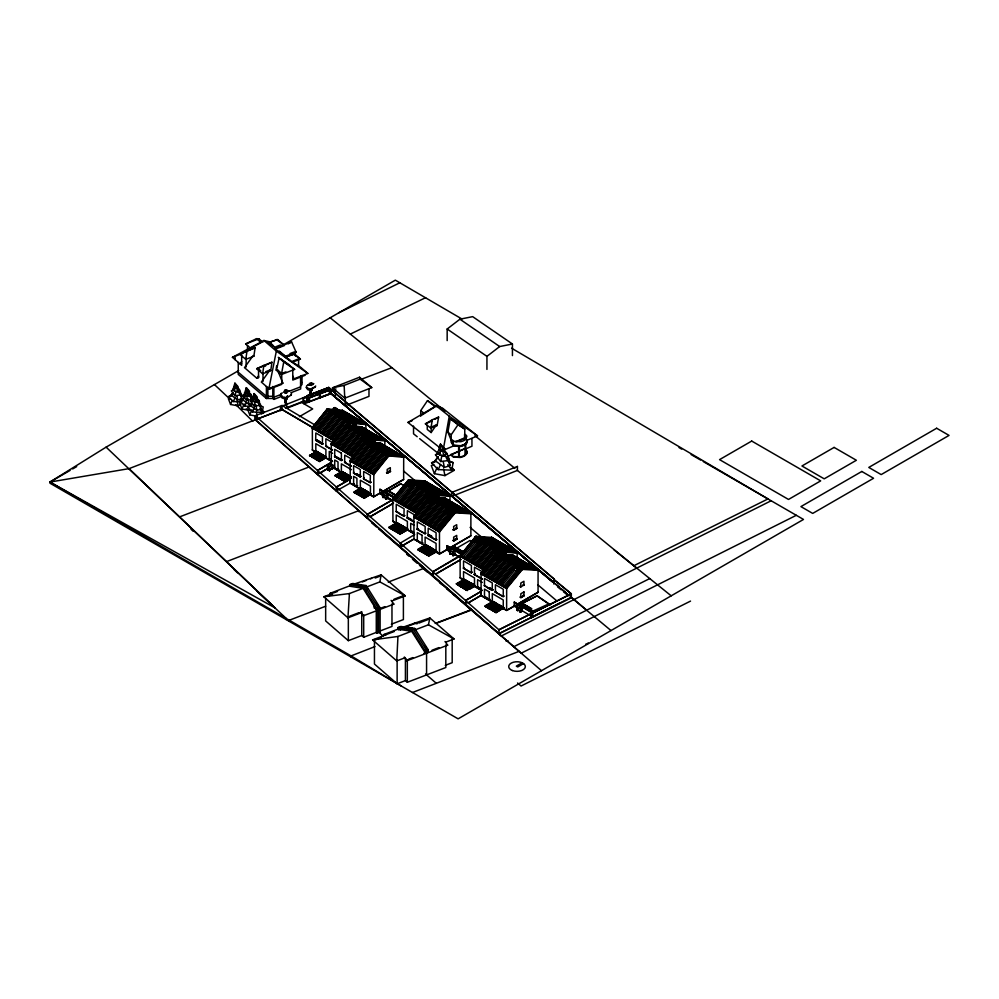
<?xml version="1.0" encoding="UTF-8"?>
<svg xmlns="http://www.w3.org/2000/svg" width="999" height="999" viewBox="0 0 999 999"><rect width="100%" height="100%" fill="white"/><g stroke="black" fill="none" stroke-linecap="round" stroke-linejoin="round"><path stroke-width="1.5" d="M317.757 470.454L317.57 474.513L317.632 470.342L331.293 462.425L317.595 470.541M395.092 498.239L379.87 489.285L394.93 498.339M468.331 602.946L481.181 595.317L468.056 602.897M465.796 600.461L465.609 604.52L465.671 600.349L481.206 591.346L465.634 600.561M514.21 606.056L514.235 602.097L532.654 612.936L532.629 616.895L498.963 633.816L499.025 629.657L571.328 593.793L571.328 597.777L531.156 617.906L530.856 613.736L530.856 617.719M514.235 602.097L532.33 612.924L532.305 616.895M315.509 425.324L282.08 405.469L255.157 415.709L255.132 419.667L501.323 635.988L771.141 500.761M499.001 633.616L255.444 419.705L255.469 415.746M282.08 405.469L282.03 409.602L255.444 419.705M331.281 465.247L331.293 462.425M336.438 491.071L336.463 487.112L350.137 479.195L336.501 486.913L336.601 490.984M350.137 479.195L350.1 483.154L349.975 479.095M367.57 514.198L367.507 518.356L367.407 514.285L393.631 499.088M379.87 489.285L379.832 493.431L383.641 495.492M400.262 542.919L400.362 546.99M432.779 575.686L432.804 571.728L460.601 555.282L484.69 569.33M432.967 571.628L433.067 575.711M447.028 549.65L447.053 545.691L462.275 554.645M481.181 595.491L481.206 591.346M303.246 401.91L303.284 397.952L306.718 396.665L307.28 401.186L303.846 402.46L303.246 401.91L305.532 401.061M303.846 402.46L303.284 397.952M400.961 484.016L404.907 485.939M309.94 392.757L311.051 395.766L310.252 391.933L310.015 393.069L310.889 391.358L310.589 392.232M445.005 641.508L447.652 645.179L406.955 660.764L405.045 657.742L396.753 660.913L397.952 636.463L411.8 631.156M233.853 389.485L231.331 390.871L235.065 395.729L240.135 395.08L240.347 391.383L236.775 388.124M245.255 394.031L242.732 395.417L246.466 400.262L251.536 399.612L251.736 395.929L248.177 392.657M253.034 399.9L250.512 401.298L254.258 406.143L259.315 405.494L259.528 401.81L255.969 398.539M439.41 452.622L435.477 454.795L440.671 461.526L447.702 460.626L447.989 455.507L444.805 452.097M391.108 600.362L393.818 604.133L363.324 615.809L361.363 612.674L347.964 617.807L349.413 593.568L364.647 587.737M286.85 404.445L285.914 401.773L286.451 399.188M310.864 392.769L311.326 390.597M284.915 401.96L286.126 405.344L285.177 400.786M285.864 401.985L285.976 401.049M310.839 392.944L310.926 392.157M245.779 359.378L247.015 350.949L255.107 347.789L253.871 356.218L245.779 359.378L239.822 354.27L247.015 350.949M262.637 373.801L263.873 365.372L271.965 362.225L270.729 370.654L262.637 373.801L256.681 368.706L263.873 365.372M366.034 587.2L379.895 581.893L381.094 574.85L354.895 583.841M430.869 428.184L432.392 419.717L438.636 417.095L437.112 425.562L430.869 428.184L425.387 423.826L432.392 419.717M443.406 448.851L449.275 416.208L436.201 405.844L407.954 422.44L439.498 447.452M444.443 449.787L453.546 445.954L447.877 432.167L450.299 418.706L464.76 429.095L464.76 438.386M243.531 399.225L244.031 396.516L241.171 395.342M251.948 405.094L247.702 407.055L252.485 411.963L262.225 412.35L263.224 406.93L260.352 405.756M435.502 460.976L431.568 462.799L438.199 469.605L451.735 470.154L453.121 462.624L449.538 461.163M276.186 368.494L276.711 365.696M275.924 369.892L281.381 374.563L283.753 361.975L278.284 357.305M241.671 354.483L241.671 365.359L232.43 357.342L263.923 340.484L276.336 351.111L268.931 388.574L282.867 383.154L277.51 369.867L276.411 370.292L279.121 358.017L289.66 365.135M235.065 395.729L235.951 391.458M246.466 400.262L247.64 394.568M254.258 406.143L255.432 400.449M440.671 461.526L442.033 454.932M237.512 391.808L236.663 386.588L239.623 390.01L237.512 391.808L234.315 391.084L235.277 386.513M248.913 396.353L247.515 391.321L251.024 394.543L248.913 396.353L245.717 395.616L246.353 392.582M256.693 402.222L255.307 397.202L258.816 400.424L256.693 402.222L253.496 401.498L254.146 398.464M443.706 449.787L446.99 453.583L444.056 456.093L439.622 455.082L440.684 450.012M414.573 630.094L428.434 624.787L429.882 617.956L454.033 638.973L445.741 642.145M287.437 395.841L286.251 399.125M290.909 395.342L291.608 393.668M315.072 387.362L315.659 385.951M286.476 398.776L287.675 395.966L286.139 399.45L284.827 398.726M285.589 401.136L285.926 400.099L284.89 402.135L285.289 400.886M286.301 400.025L287.237 397.964M311.201 391.308L311.975 389.56M285.764 400.075L285.764 399.313M310.739 391.346L309.965 390.209L311.064 390.821L312.412 387.937L311.188 390.796M328.983 409.652L334.74 410.152L329.058 409.69M330.544 410.452L334.84 410.889M332.093 411.438L346.253 412.712L332.055 411.326M333.641 412.237L347.714 413.549M349.238 414.435L335.102 413.074M336.613 413.961L350.749 415.309M338.112 414.91L352.335 416.221L338.199 414.872M339.66 415.709L353.796 417.058M343.132 411.001L337.475 410.464L343.194 411.039M355.319 417.944L341.171 416.583L355.382 417.982M344.243 418.456L351.348 419.056L344.218 418.344M345.766 419.33L351.448 419.792M351.523 420.616L347.252 420.092M348.776 420.979L351.66 421.278M347.952 426.036L353.634 426.498M353.746 427.235L349.413 426.873L353.708 427.322L352.41 427.285L352.41 424.6L353.758 423.826L356.306 425.299L356.306 428.883L352.41 427.285M350.999 427.797L365.097 429.033M356.868 418.931L342.669 417.545M353.971 429.508L368.169 430.894M355.557 430.419L369.717 431.693L355.494 430.382M355.607 420.242L359.877 420.579M361.388 421.453L355.769 421.029L361.451 421.491M358.529 432.142L372.764 433.454L358.591 432.18M362.949 422.44L354.458 421.628M362.063 427.272L356.368 426.81M360.115 433.054L374.25 434.403M361.626 433.928L375.799 435.202M363.087 434.777L370.254 435.402M366.158 436.451L370.467 436.888M367.707 437.437L370.567 437.637L367.644 437.4M383.366 439.672L369.193 438.199M371.203 432.654L357.005 431.268M368.344 443.144L372.652 443.593M371.378 444.905L385.552 446.378M375.736 435.164L361.563 433.891M372.939 445.891L387.1 447.165L372.877 445.866M377.26 436.051L372.989 435.726M374.425 446.653L388.623 448.052M378.746 437L374.538 436.513L378.833 436.963M375.974 447.652L390.134 448.926L375.911 447.614M380.294 437.799L374.613 437.337M377.497 448.526L391.596 449.762M374.712 438.086L381.818 438.673M382.48 444.505L375.374 443.906M384.066 445.417L369.83 444.105L384.003 445.379M382.055 451.161L387.737 451.623M387.837 452.36L383.541 451.923M385.027 452.884L399.263 454.183L385.09 452.922M388.124 454.67L402.297 455.944L388.062 454.632M393.119 450.636L378.946 449.375L393.181 450.674M394.605 451.598L380.469 450.249M397.714 453.396L391.995 452.809M410.015 480.531L425.499 481.58L410.564 480.619M415.147 483.366L430.032 484.303M431.543 485.177L416.608 484.215L431.518 485.052M418.131 485.089L433.104 485.976L418.156 485.002M424.051 481.331L427.035 483.017L424.338 480.706L450.062 495.554L424.338 480.706M426.985 482.542L412.075 481.493L427.023 482.467M425.786 489.51L440.671 490.434M428.471 483.304L413.574 482.455M427.31 490.384L433.229 490.646M434.59 486.925L419.642 485.964M431.506 498.151L434.515 498.451L431.468 498.226M433.354 493.781L448.301 494.742M432.992 499.113L447.964 499.987M434.577 500.024L449.488 500.874M439.148 489.56L424.238 488.511L439.173 489.485M436.088 500.899L450.999 501.748L436.026 500.861M438.961 493.169L437.525 492.382L438.973 493.219C443.793 494.53 437.175 491.471 440.909 493.306M437.55 501.748L452.522 502.622L437.649 501.698M442.12 491.283L436.201 490.834M442.182 491.321L436.176 490.909M442.295 499.55L440.234 499.388L441.67 500.162M439.098 502.534L453.983 503.471M440.596 499.55L443.656 500.549L442.22 499.712M440.621 503.421L455.494 504.345M446.74 493.943L431.805 492.982M458.541 506.106L443.656 505.169M437.487 498.638L446.378 499.075M445.204 506.168L460.089 507.092M446.665 494.393L449.325 495.929L424.2 480.931M446.765 506.968L461.575 507.854M448.251 507.929L463.161 508.766L448.189 507.892M451.261 509.565L466.196 510.526M452.809 510.564L467.682 511.488M454.333 511.438L469.243 512.287L454.27 511.401M464.585 509.69L449.712 508.766L464.672 509.652M477.784 537.3L492.632 538.111L477.722 537.262M480.819 539.06L495.666 539.872M482.305 539.822L497.19 540.746M498.713 541.62L483.803 540.771L498.738 541.745M485.377 541.695L500.224 542.507M486.863 542.457L501.785 543.493M488.424 543.444L503.334 544.293M491.233 537.899L517.245 552.847L501.486 551.86L498.538 555.456M489.935 544.318L504.82 545.254L489.872 544.293M493.007 545.991L507.829 546.89M494.43 546.915L500.487 547.24M496.016 547.827L500.449 547.989L495.954 547.802M499.001 549.55L513.973 550.437M498.726 554.845L513.636 555.694L497.327 554.607M500.212 555.606L515.084 556.53M501.735 556.48L516.645 557.529M506.281 546.091L491.433 545.079L506.368 546.053M506.718 549.388L508.141 550.124L506.705 549.288M509.378 547.889L503.359 547.477M507.542 555.993L510.851 557.117L509.403 556.281M510.839 548.726L503.421 548.176L510.901 548.763M507.842 560.102L522.752 560.951M512.45 549.562L503.459 548.963L512.387 549.525M512.487 555.456L528.746 564.91M510.814 561.825L525.786 562.712L510.876 561.863M515.397 551.361L500.511 550.424M512.375 562.624L527.247 563.548M516.97 552.11L491.396 537.499M513.886 563.498L528.796 564.547M518.094 558.366L503.246 557.355L518.194 558.329M516.958 565.372L531.868 566.221L516.895 565.334M534.84 567.932L519.967 567.007M521.49 567.882L536.426 568.856M524.238 561.913L509.328 560.864L524.275 561.838M530.319 565.422L515.409 564.373L530.344 565.347M342.033 410.826L339.323 410.651M355.07 421.016L358.104 421.753M356.106 421.803L354.857 420.816L358.216 421.79M357.854 421.715L356.78 420.966L358.142 422.003M377.048 438.349L373.638 437.125M384.066 445.929L379.995 443.119L403.072 456.943L400.487 455.444M380.194 443.681L375.649 442.632M384.627 440.209L361.089 426.773L378.284 437.137M392.457 453.596L396.016 454.42L392.894 453.558M394.568 453.583L395.929 454.62M395.641 454.333L394.518 453.883M285.452 400.749L287.025 397.839L291.283 394.88M310.489 391.908L311.875 389.485L311.151 390.547M240.834 404.345L238.162 405.881L230.569 404.47L232.218 400.636M249.563 410.414L241.97 409.003L244.156 403.908M255.819 416.021L249.75 414.885L251.948 409.79M452.472 468.106L454.258 470.329L444.955 475.624L434.415 473.676L437.137 467.345M237.612 387.824L238.124 386.713L234.915 383.166L233.791 386.813L235.002 388.411L237.612 387.824L234.915 383.166L235.002 388.411M249.013 392.37L249.525 391.258L246.316 387.699L245.192 391.346L246.403 392.957L249.013 392.37L246.316 387.699L246.403 392.957M256.793 398.251L257.305 397.127L254.096 393.581L252.972 397.227L254.196 398.838L256.793 398.251L254.096 393.581L254.196 398.838M444.205 450.561L444.917 449.013L440.447 444.08L438.886 449.138L440.584 451.373L444.205 450.561L440.447 444.08L440.584 451.373M232.767 394.68L228.521 396.64L233.291 401.536L235.19 397.477M242.745 399.875L239.91 401.173L244.693 406.081L246.591 402.023M252.485 411.963L254.37 407.904M438.199 469.605L440.547 464.597M287.375 406.843L287 407.604L286.651 407.043M286.288 399.425L287.2 397.964L286.601 398.763M420.716 416.308L420.716 410.639L427.497 400.624L436.488 406.68M427.247 425.362L427.247 429.433L431.168 432.542L436.326 424.937L437.112 425.562M451.198 442.545L451.198 434.79L457.979 424.787L450.299 418.706M241.671 361.513L240.01 363.836L241.671 363.186M256.88 378.259L258.529 375.949L258.529 377.61L256.868 378.259L244.48 367.657L253.134 355.582L253.871 356.218M270.729 370.654L269.992 370.017L261.338 382.08L269.468 389.148L281.743 384.365M315.372 428.796L329.533 411.163M331.019 411.988L316.858 429.682L330.956 411.963M318.344 430.507L332.567 412.912M318.369 430.557L332.505 412.874M319.867 431.393L334.003 413.711M335.514 414.585L321.478 432.355L335.577 414.622M324.513 434.103L338.561 416.346M325.974 434.94L340.147 417.257L326.036 434.977M329.071 436.738L343.181 419.018M330.532 437.574L344.705 419.892L330.594 437.612M347.739 421.64L333.604 439.323M341.658 431.918L349.263 422.527L343.631 429.645M349.95 428.396L335.751 446.029L349.862 428.309M338.798 447.789L352.934 430.107M356.006 431.855L341.833 449.538L355.969 431.868M357.455 432.692L343.319 450.374M346.453 452.21L360.589 434.528M346.391 452.172L360.564 434.49M362.113 435.414L347.977 453.084M349.438 453.933L363.599 436.238L349.4 453.883M350.949 454.807L365.122 437.112L351.011 454.845M359.64 449.488L368.094 438.836M360.651 448.351L368.132 438.886M365.784 442.944L351.623 460.626L365.821 442.982M353.134 461.501L367.332 443.868M368.831 444.692L354.657 462.387L368.768 444.655M357.692 464.135L371.89 446.491M374.9 448.201L360.739 465.896L374.937 448.251M377.947 449.962L363.773 467.644L377.884 449.925M379.495 450.886L365.359 468.556M365.297 468.519L379.433 450.849M366.883 469.443L380.919 451.673M368.331 470.279L382.505 452.597L368.306 470.229M369.817 471.116L383.966 453.434L369.917 471.191M372.864 472.864L387.063 455.219M372.952 472.952L387 455.182M334.59 441.158L312.287 427.56L327.31 408.841L334.852 409.652M312.412 427.634L327.372 408.953M312.287 428.284L327.31 409.528M353.546 457.43L331.181 443.906L346.216 425.199L353.758 426.011M331.181 444.63L346.216 425.874M353.571 456.968L331.768 443.706L353.996 456.555M348.114 426.049L350.986 422.515L327.31 408.841M348.451 426.236L350.986 423.201L366.009 424.6L353.646 417.532M372.59 442.245L365.11 441.546L350.087 460.989L373.763 474.65L388.786 455.894L403.808 457.305L380.132 442.919L375.587 442.532M372.652 442.357L365.172 441.658L350.212 460.339L350.212 483.104L361.988 489.897M350.149 461.026L355.02 454.945M356.655 452.784L365.11 442.232M367.02 442.395L369.88 438.861L346.216 425.199M367.357 442.594L369.88 439.548L384.902 440.959L379.008 437.612M350.087 460.264L373.763 474.063L388.786 455.207L365.11 441.546M241.77 398.751L239.335 391.333L241.221 393.569L241.77 398.751L237.712 399.937L231.081 395.092L233.004 392.707M251.823 403.683L249.113 404.483L242.482 399.637L244.405 397.252M260.402 403.983L260.951 409.178L256.905 410.352L250.262 405.519L252.185 403.134M447.465 456.456L449.2 458.529L449.975 465.734L444.343 467.382L435.127 460.651L438.336 456.68M392.944 498.988L408.641 479.882L424.338 480.856M418.681 513.299L392.819 498.901L408.579 479.757L434.777 495.292M393.806 498.426L395.779 496.028M398.726 492.432L401.685 488.836M409.528 481.293L394.68 499.45L409.553 481.331M396.191 500.324L410.976 482.13M410.389 486.638L411.738 484.99L411.738 482.979L409.203 481.506L407.842 482.292L407.842 485.164L410.389 486.638L410.389 483.753L411.738 482.979M405.244 505.544L420.167 487.437L405.319 505.581M408.291 507.305L423.201 489.185L408.254 507.255M409.815 508.179L424.725 490.059L409.877 508.216M414.373 510.814L427.422 494.955L414.435 510.851M428.621 497.165L429.982 495.516L429.982 493.506L427.435 492.032L426.086 492.819L426.086 495.691L428.621 497.165L428.621 494.28L426.086 492.819M413.886 516.52L429.52 497.29L435.227 497.652M413.761 516.433L439.473 532.005L455.244 512.824L471.004 513.798L471.004 513.074L455.182 512.187L439.473 531.293L413.761 516.433L439.473 531.431L414.198 516.833M432.255 494.418L417.382 512.524M413.761 517.157L432.355 494.493M415.559 516.933L430.469 498.813L415.621 516.97M431.293 498.239L434.303 494.605L450 495.591L449.937 501.66M431.793 498.226L434.303 495.292L450.062 496.278M431.993 499.687L417.145 517.844M430.207 499.15L428.796 499.812L428.796 502.697L431.331 504.158L432.679 502.522L432.679 500.499L430.082 499.15L432.679 500.936L431.331 501.648M420.117 519.567L435.027 501.448L420.179 519.605M439.622 504.133L424.737 522.24M424.675 522.202L439.585 504.083M441.071 504.97L426.261 523.114M442.657 505.881L427.784 523.988L442.569 505.806M429.295 524.875L444.18 506.768M429.233 524.837L444.143 506.718M445.691 507.642L430.719 525.661M432.28 526.585L447.19 508.479L432.242 526.548M435.377 528.384L450.249 510.277M436.838 529.22L451.748 511.101L436.8 529.183M448.376 510.077L447.028 510.339L447.028 513.224L449.562 514.697L450.924 513.049L450.924 511.038L448.439 510.039M484.44 570.304L460.015 556.193L471.828 541.808M473.801 539.41L475.774 536.326L491.533 537.425M484.39 569.692L460.751 555.506M461.8 555.981L476.648 537.824L461.775 555.931M478.234 538.736L463.386 556.893M464.91 557.767L479.695 539.572M477.584 543.206L478.933 541.558L478.933 539.547L476.386 538.074L475.037 538.848L475.037 541.733L477.584 543.206L477.584 540.322L475.037 538.848M466.358 558.603L481.206 540.447L466.333 558.566M467.944 559.515L482.829 541.408M467.882 559.49L482.792 541.371M473.963 562.999L488.811 544.842M491.845 546.59L476.998 564.747L491.945 546.678M494.955 548.389L480.044 566.508L494.892 548.351M496.441 549.275L481.618 567.42L496.503 549.313M495.816 553.733L497.165 552.085L497.165 550.074L494.63 548.601L493.269 549.388L493.269 552.26L495.816 553.733L495.816 550.849L497.165 550.074L495.816 551.211M521.815 569.418L496.228 554.557L480.956 573.726L506.668 588.573L522.427 569.393L538.186 570.367L512.412 554.832L496.715 553.858L481.081 573.076L481.081 595.666L506.668 610.439L514.522 605.906M538.011 592.257L506.618 610.439L506.668 587.774L480.956 573.001L506.818 587.4L481.393 573.401M496.753 554.457L499.537 551.061L484.565 569.093M498.039 555.269L501.486 551.173L517.245 552.122L491.533 537.275L517.182 552.147L517.12 558.229M484.265 574.388L499.113 556.231M497.327 556.106L495.979 556.381L495.979 559.265L498.526 560.726L499.875 559.09L499.875 557.067L497.265 555.706M502.16 557.991L487.312 576.136L502.247 558.066M505.257 559.777L490.347 577.897L505.194 559.74M506.743 560.664L491.933 578.808L506.805 560.701M494.905 580.531L509.815 562.412L494.88 580.481M496.428 581.406L511.338 563.286L496.491 581.443M514.622 570.192L502.572 584.952M504.083 585.826L518.968 567.719M518.106 567.594L516.695 568.781L518.106 568.031L515.571 566.133L514.223 566.908L514.223 569.792L516.758 571.253L518.106 569.617L518.106 567.594L515.634 566.246M520.392 568.518L505.544 586.675L520.479 568.593M506.73 587.812L522.427 568.706L496.715 553.858M315.384 386.975L309.39 390.147L307.592 389.56L306.593 387.737L306.518 385.939L308.566 384.615L307.904 385.327M231.081 395.092L232.867 393.119M242.482 399.637L245.155 396.678M250.262 405.519L252.048 403.546M435.127 460.651L438.099 457.367M234.49 386.913L232.904 388.636L234.315 391.084M245.891 391.446L244.293 393.181L245.717 395.616M254.47 396.466L252.085 399.063L253.496 401.498M440.134 448.988L437.649 451.685L439.622 455.082M421.815 415.134L435.177 406.718L427.497 400.624M447.165 340.609L447.165 329.008L459.915 319.205L472.664 316.646L512.437 343.993L512.437 355.594M486.938 369.418L486.938 356.356L499.687 346.553L512.437 343.993M238.661 370.604L106.106 447.14L49.95 482.055L49.95 483.191L458.116 718.843L803.496 519.443L703.284 461.575M322.352 444.068L323.139 443.581M332.392 449.975L325.711 446.116L326.498 445.517M329.882 459.041L329.096 459.49L329.882 458.891M335.352 456.206L334.565 456.668L335.352 456.068M342.033 460.077L341.246 460.527L342.033 459.927M338.649 469.53L337.862 469.992L334.565 468.081L335.352 467.482M345.392 461.863L344.605 462.35L351.298 466.321M338.649 469.393L337.862 469.992M354.245 472.415L353.459 473.014L360.152 476.873L360.939 476.423M360.939 476.273L360.152 476.873M353.621 484.34L353.621 476.373L356.918 478.271L356.918 486.251L353.459 484.328L354.245 483.841M357.542 485.739L356.755 486.338L357.542 485.889M370.979 482.08L370.192 482.567L363.511 478.821L370.354 482.579M396.091 511.5C396.228 510.252 401.049 515.571 404.096 516.046M403.933 516.021L404.72 515.534M408.017 517.445L407.23 517.932L413.936 521.728M413.586 532.217L410.527 531.256L411.313 530.769L413.586 532.08M417.919 528.596L417.132 529.195L424.987 533.728L425.774 533.279M424.987 533.728L425.774 533.129M417.132 540.509C417.557 539.335 418.756 543.156 421.878 543.356L422.664 542.894M428.059 535.501L428.846 535.052L431.468 536.563L428.846 534.902L428.059 535.402L436.076 539.947L436.076 532.692L428.221 528.159L428.059 535.501L435.914 540.034L436.7 539.585M422.664 542.757L421.878 543.356M436.7 539.435L435.914 540.034M471.241 572.764L472.015 572.165L471.241 572.764L463.386 568.231L471.391 572.677L471.391 565.422L463.548 560.889L463.548 568.144M482.167 579.07L474.313 574.537L475.099 573.938M482.317 590.409L477.422 587.649L478.209 587.162L480.581 588.523M484.328 585.651C484.478 584.415 489.285 589.735 492.332 590.209M492.182 590.184L492.969 589.697L490.347 588.186M485.114 596.728L484.328 597.177L485.114 596.59L487.487 598.101M503.896 596.153L503.109 596.603L495.254 592.07L496.041 591.47M489.073 599.924L489.86 599.325L489.073 599.924L484.328 597.077M503.896 596.003L503.109 596.603M435.127 419.155L438.636 417.095M299.363 416.658L312.699 408.928L301.186 402.16M317.432 474.388L328.783 467.832M320.192 472.989L327.572 468.706M336.301 490.959L350.262 483.066M382.342 491.783L403.646 479.445L403.683 456.58M367.532 514.398L392.482 499.937M369.992 516.72L393.594 503.046M370.267 516.758L392.457 503.908M400.237 543.119L414.647 534.577M401.486 546.153L413.998 538.911M401.598 546.266L413.998 539.085L413.886 516.433M470.829 535.851L439.435 554.033L436.026 552.035M455.581 548.826L469.98 540.496L472.602 542.032M433.091 571.74L460.951 555.606M435.427 574.138L460.776 559.477M435.714 574.175L460.926 559.565M281.718 345.754L395.329 280.157L461.888 318.968M70.005 470.467L49.95 482.055L351.086 655.906L401.386 686.088M72.677 468.931L76.686 466.608M336.051 410.152L337.4 409.378L334.802 407.58L337.4 408.941L337.4 412.525L333.504 410.926L333.504 408.254L334.927 407.58M335.989 409.752L333.579 408.291L335.989 409.752L337.4 408.941M312.275 449.875L332.055 461.513L312.412 450.224L312.35 427.522L334.653 440.397M355.244 422.852L355.244 419.268L353.833 420.092L353.896 422.727L350.499 420.766L350.499 418.094L351.848 417.32L355.244 419.705L353.896 420.417M350.499 418.094C360.302 422.964 346.403 418.231 351.848 417.744M323.139 443.718L322.352 444.168L315.659 440.309L316.446 439.86L320.454 442.17M352.472 424.712L354.957 426.511L356.306 425.724L353.821 423.938M352.535 425.037L353.821 424.3M352.41 424.6L355.02 426.111L356.306 425.299M354.957 428.746L354.957 426.073L356.243 425.399L353.696 423.938M317.108 451.748L316.446 451.273L309.54 455.806M325.711 446.116L326.498 445.654M317.12 451.76L310.19 455.644M331.181 443.906L353.546 456.818M350.924 422.552L366.009 423.876L342.332 410.214L342.332 410.964M317.794 452.06C303.209 462.275 315.272 449.95 319.131 452.922M311.213 456.318L318.119 452.335M318.456 452.447L311.551 456.518L318.444 452.435M318.793 452.722L311.875 456.618M312.225 456.905L319.131 452.834M319.468 453.022C307.118 461.75 313.037 455.856 320.142 453.409M312.887 457.28L319.792 453.209M320.479 453.608L313.549 457.592M313.911 457.879L320.816 453.796M321.154 454.083L314.223 458.066L321.154 453.996C325.549 455.444 303.696 463.636 322.153 454.582M321.491 454.27L314.56 458.166M321.803 454.37L314.91 458.454L321.815 454.47M322.49 454.77L315.584 458.841M322.827 454.97L315.921 459.041L322.827 455.057L324.176 455.831L317.245 459.802M323.164 455.244L316.246 459.14M316.596 459.428L323.501 455.444M316.908 459.528L323.838 455.544L316.933 459.627M317.932 460.202L325.162 456.406M318.269 460.402L325.174 456.318M325.849 456.705L318.931 460.689M315.834 459.453L319.618 461.625L326.186 456.993M321.915 460.302L326.511 457.092L319.605 461.163L309.54 455.269L319.618 461.213M374.138 439.21L374.138 435.626L372.727 436.438L372.789 439.085L369.405 437.125L369.405 434.44L370.816 433.778L369.405 434.877L372.789 436.838M327.447 466.146L331.056 464.06L332.942 465.147L332.942 468.044L329.333 470.129L327.447 469.043L327.447 466.146L329.333 467.232L332.942 465.147M371.316 440.959L372.727 440.284L371.316 441.396L373.913 442.819L375.212 442.082L372.664 440.172L375.212 441.645L375.212 445.229L373.851 445.104L371.316 443.631L371.316 440.959L373.913 442.457L375.212 441.645M327.834 470.129L328.184 468.843L328.184 470.342M328.184 469.255L329.682 469.705L329.682 470.791M332.192 468.256L328.971 469.705L329.333 471.004L329.333 467.232M332.555 469.143L332.555 468.044L329.333 469.917L327.834 469.043M334.565 468.081L335.352 467.632M345.392 462.013L344.605 462.462L344.767 455.119L351.448 458.978M361.238 427.322L361.238 426.561L384.902 440.234L369.817 438.898L346.278 425.299L331.306 443.981L331.306 465.059M345.179 481.83L335.152 475.499L342.07 471.516L335.152 475.624L345.179 481.406L350.911 478.034L345.179 481.83L350.936 478.496M342.395 471.703L335.477 475.686M335.152 476.036L342.07 472.052M335.826 475.974L342.732 471.89M336.139 476.061L343.069 472.09L336.163 476.161M343.406 472.365L336.476 476.261M337.163 476.735L344.068 472.752M337.5 476.935L344.405 472.864M344.742 473.051L337.824 477.122L344.717 473.039M345.067 473.326L338.149 477.222M338.486 477.422L345.404 473.439L338.499 477.51M338.836 477.709L345.741 473.713M387.55 450.362L388.961 449.687L387.55 450.786L390.996 452.709L387.55 450.362L387.55 453.034L392.282 455.119L392.282 451.536L388.898 449.575L392.282 451.973L390.934 452.672M347.053 474.388L340.172 478.471L347.078 474.488M347.402 474.587L340.497 478.671M347.739 474.787L340.821 478.771M341.496 479.245L348.414 475.262M349.076 475.649L342.158 479.532M354.245 472.564L353.459 473.014L360.302 476.785L360.302 469.53L353.621 465.671L353.621 472.927M342.507 479.82L349.413 475.749M349.75 475.949L342.832 480.019L349.75 476.036M392.22 452.01L390.871 452.347L390.934 454.995M343.169 480.207L350.075 476.223M350.399 476.323L343.506 480.407L350.412 476.411M343.818 480.581L350.749 476.523L343.818 480.494M344.168 480.794L351.086 476.71L342.732 471.978M351.411 476.91L344.505 480.981L351.411 476.998M350.599 477.759L344.83 481.081M353.459 484.44L354.245 483.978M373.826 473.888L373.763 496.703L364.61 491.408M387.6 472.102L389.697 470.891L390.484 471.378L387.337 473.301L386.551 472.852M387.6 472.252L389.697 471.041L390.484 471.491M354.058 491.97L360.964 487.862M370.979 482.217L370.192 482.679L370.354 475.337L363.673 471.478L363.673 478.721M370.017 493.094L363.112 497.165L370.042 493.094L371.041 494.218L364.136 498.214L354.058 492.395L361.301 488.049L354.395 492.132M390.484 471.378L387.187 473.214L387.187 469.443L390.322 467.632L390.322 471.403M354.72 492.32L361.638 488.336M355.07 492.519L361.975 488.523M355.407 492.707L362.312 488.636M355.382 492.707L362.312 488.723M362.649 488.836L355.719 492.807M362.987 489.11L356.056 493.007M356.743 493.481L363.661 489.498M364.323 489.797L357.405 493.781M357.754 494.068L364.66 490.084M365.334 490.472L358.416 494.355M359.44 495.042L366.346 490.959M366.683 491.158L359.765 495.229L366.658 491.146M367.02 491.433L360.09 495.329M367.682 491.745L360.764 495.804L367.682 491.833M361.438 496.103L368.356 492.132L361.451 496.203M361.788 496.391L368.693 492.407M362.125 496.59L369.031 492.519L368.019 491.933L361.101 495.916M369.368 492.707L362.462 496.79L369.368 492.794M369.705 492.907L362.774 496.878M373.763 496.703L403.683 479.42M384.315 492.057L387.275 490.172L396.528 495.516L393.581 497.215L384.315 492.057L393.581 497.402L396.528 495.691L387.275 490.347M384.428 492.045L387.25 490.409M382.48 493.494L384.365 492.407L387.974 494.493L387.974 497.39L386.089 498.476L382.48 496.391L382.48 493.494L386.089 495.579L387.974 494.493M387.187 493.394L387.187 490.559L395.866 495.741L393.668 496.828L384.99 492.007L387.187 490.734M382.867 497.477L383.591 496.391M384.365 495.941L383.229 497.689M411.675 483.079L409.14 481.618L411.738 483.416L410.327 484.153L407.842 482.717L409.265 481.618M407.842 482.717L409.265 481.98M392.282 500.574L386.875 497.39C387.15 500.874 388.511 495.054 385.739 498.051L386.089 499.35L386.089 497.839M385.739 499.138L386.451 499.138M386.875 498.476L387.587 498.476M432.242 489.772L433.529 488.523L436.063 489.985L436.063 493.531L434.715 493.444L432.18 491.983L432.18 489.298L434.777 490.809L434.715 493.444M426.148 492.919L428.621 494.717L429.982 493.943L427.497 492.145M432.242 489.41L434.652 490.809L436.063 489.985M433.591 488.623L432.18 489.735L434.777 491.171L436.001 490.097M426.211 493.256L427.497 492.507M429.982 493.506L428.683 494.68M436.163 495.629L438.773 496.99L438.773 500.536L434.877 498.976L434.877 496.303L436.288 495.629L434.877 496.74L437.487 498.164M428.796 499.812L431.393 501.685L428.796 500.249L430.144 499.038M396.091 511.6L403.933 516.133L404.72 515.684M432.679 500.499L431.268 501.323L428.858 499.925M437.425 498.126L438.773 496.99M438.648 497.065L437.425 498.201M389.048 527.235L396.865 522.602M389.048 527.197L400.162 533.666L407.992 529.57L400.162 534.078L389.048 527.659L397.415 522.927M397.415 523.014L389.598 527.522M397.977 523.251L390.134 527.747M413.773 521.815L407.23 518.044L408.017 517.582M398.539 523.563L390.696 528.071M399.088 523.888L391.271 528.496L399.088 523.976M391.833 528.808L399.65 524.3M438.086 497.827L445.292 498.239L445.354 498.988M400.212 524.537L392.37 529.033M400.761 524.85L392.944 529.458L400.761 524.937M393.506 529.782L401.323 525.262M394.043 530.082L401.86 525.486M402.435 525.824L394.617 530.419L402.435 525.911L405.519 527.722M395.729 531.068L403.546 526.548M397.402 532.03L405.219 527.435M397.964 532.355L405.756 527.734M397.939 532.342L405.781 527.747M400.162 533.666L407.992 529.145M447.152 510.414L449.5 511.85L449.562 514.697M448.376 510.002L447.028 510.776L449.637 512.212M417.919 528.746L417.132 529.195L425.149 533.641L425.149 526.386L417.295 521.853L417.295 529.108M449.5 511.85L450.924 511.038M450.861 511.138L449.637 511.85L447.028 510.339M449.5 512.212L450.799 511.463M431.93 536.426L429.095 534.802M436.663 551.56L428.846 555.656L417.894 549.75L426.236 545.004L427.335 545.629L419.518 550.149M426.261 545.017L418.419 549.512M418.968 549.912L426.81 545.329L418.968 549.825M453.633 530.144L456.718 528.371L456.718 524.712L453.633 526.485L453.796 530.244L456.868 528.359L456.081 527.859M427.909 546.053L420.067 550.461L427.909 546.053L428.983 546.578L421.191 551.198M420.641 550.886L428.434 546.353M429.558 547.002L421.715 551.411L429.558 547.002L432.28 548.488L424.475 553.096L432.28 548.488L425.711 544.817L417.894 549.338L428.846 555.656M422.29 551.835L430.107 547.315M422.827 552.147L430.656 547.639M423.926 552.784L431.743 548.264M425.574 553.733L433.391 549.138M434.49 549.762L426.673 554.37M428.296 555.219L436.138 550.724L435.04 550.087L427.222 554.682M427.772 555.007L435.589 550.399M427.747 554.982L435.564 550.387M454.033 539.885L456.081 538.698L456.868 539.16L456.081 538.561M453.633 540.846L456.868 539.048M456.868 539.16L453.796 540.934L453.009 540.484M417.894 549.75L428.846 556.081L436.7 551.548M413.886 539.098L439.473 553.871L470.879 535.751L470.879 513.074L445.229 498.264M463.499 552.172L461.463 553.346L452.197 547.877L454.333 546.64L463.598 551.985M452.197 548.051L454.333 546.828L463.598 552.172M449.488 549.875L451.373 548.788L454.982 550.874L454.982 553.771L453.096 554.857L449.488 552.772L449.488 549.875L453.096 551.96L454.982 550.874M454.245 553.983L454.245 555.069L454.595 553.771L453.096 554.632L449.875 552.772L449.875 553.858L450.599 552.772M477.647 540.359L478.871 539.647L477.522 540.721L478.933 539.972L476.323 538.548L475.037 539.285L477.647 540.721M449.875 553.858L450.599 553.858M454.595 553.771L452.747 554.433L453.096 555.719L453.096 554.22M452.747 555.519L453.459 555.519M453.883 554.857L454.595 554.857M463.037 552.16L454.358 547.152L452.772 547.889L461.438 552.897L463.037 551.985L461.438 553.084M460.015 556.193L475.774 536.326L501.973 551.261M499.363 545.866L501.973 547.727L499.363 546.303L500.711 545.092L503.259 546.553L503.259 550.099L499.363 548.538L499.363 545.866L500.774 545.192L503.259 546.99L501.91 547.702M494.63 549.113L493.269 549.812L495.879 551.248M503.259 546.553L501.848 547.365L499.425 545.978M497.04 550.511L494.567 549.075M503.421 552.597L505.969 553.558L505.969 557.092L502.072 555.544L502.072 552.872L503.421 552.085L505.969 553.995L504.557 554.732M496.103 556.818L497.39 555.706L495.979 556.818L498.588 558.254M502.135 552.971L503.484 552.197M503.484 552.559L502.072 553.296L504.682 554.732L502.072 552.872M504.557 554.37L505.969 553.558M498.464 558.254L499.812 557.105L498.464 557.892L496.041 556.493M474.313 574.537L475.099 574.088M457.967 584.765L465.784 580.257M459.065 585.402L466.883 580.806M512.412 554.832L512.475 555.556M459.615 585.726L467.407 581.106M460.689 586.338L468.531 581.755M461.263 586.675L469.08 582.155M461.813 586.987L469.63 582.392M461.788 586.975L469.605 582.38M470.179 582.704L462.362 587.312M462.912 587.624L470.729 583.104M462.887 587.612L470.729 583.029M463.436 587.924L471.278 583.341L463.436 587.837M463.986 588.249L471.828 583.653L464.135 579.22L456.318 583.853L461.188 587.087M472.352 584.053L464.535 588.473L472.902 584.278L465.084 588.786M473.476 584.602L465.634 589.11M474.026 584.927C458.191 595.641 469.28 584.328 475.099 585.626M466.758 589.847L474.575 585.239M475.099 585.551L467.282 590.184L456.318 583.816L467.282 590.609M469.892 589.098L475.099 586.088M477.422 587.762L478.209 587.3L480.581 588.673M514.348 566.982L516.695 568.419M515.634 566.608L514.223 567.345L516.82 568.781M518.044 567.707L516.82 568.419L514.223 566.908M484.328 585.764L492.182 590.297L492.969 589.697M495.254 592.07L496.041 591.62M522.365 568.756L538.186 569.642M492.907 601.348L485.077 605.894L496.041 612.225L503.858 607.679L498.938 604.832M496.041 612.187L485.077 606.318L493.444 601.573M485.626 606.181L493.444 601.66M486.176 606.493L493.993 601.898L495.079 602.522L487.275 607.13M523.314 584.515L524.1 585.014L520.804 586.838L520.804 583.066L523.938 581.256L523.938 585.027M486.725 606.818L494.542 602.297M487.25 607.117L495.092 602.622M496.166 603.146L487.824 607.442M488.898 608.066L496.74 603.483L488.898 607.979M497.839 604.12C481.206 613.448 493.156 607.892 497.29 603.796L489.448 608.304M498.389 604.432L490.546 608.928M491.121 609.353L498.938 604.745L500.012 605.369L492.195 609.877M492.769 610.302L500.586 605.694M501.136 606.018C485.352 616.545 496.116 605.819 502.21 606.643L494.418 611.251L502.235 606.655M494.942 611.463L502.784 606.967L503.858 607.592L496.041 612.649L485.077 606.318M494.967 611.563L502.759 606.955M503.334 607.28L495.492 611.788M503.858 607.592L496.041 612.649M520.204 597.152L520.991 597.614L524.125 595.691L523.339 595.204M517.132 604.395L538.061 592.32L538.061 569.642M516.758 606.455L518.643 605.369L522.252 607.454L522.252 610.352L520.379 611.438L516.758 609.353L516.758 606.455L520.379 608.541L522.252 607.454M520.117 604.72L522.252 603.309L531.518 608.653L531.431 611.488M520.217 604.72L522.265 603.533L530.956 608.816M522.277 603.808L520.691 604.732L529.358 609.74M517.507 610.651C518.006 606.743 517.582 612.974 517.145 609.353L518.294 608.703M517.145 610.439L517.869 610.439M521.153 610.352C523.276 610.639 520.092 612.412 521.515 610.564M521.878 610.352L520.379 611.213L517.145 609.353M520.017 612.1C522.202 610.651 518.543 611.213 520.729 612.1M521.153 611.438L521.878 611.438M520.691 607.392L520.691 604.545L529.358 609.552L530.956 608.641L530.956 611.475M529.383 609.877L531.518 608.653M520.217 607.38L520.117 604.532L529.383 610.064L531.518 608.828L522.252 603.483M522.165 662.762L516.321 666.133L517.732 666.957L523.576 663.586M261.363 414.011L264.036 412.475L262.325 410.339M288.261 343.856L291.608 341.958L296.079 352.135L285.414 356.293L274.625 348.576L291.608 341.958M393.956 497.689L394.742 497.252M461.838 553.633L462.624 553.196M532.654 612.936L498.988 629.845L255.157 415.709M531.156 613.923L571.328 593.793M649.737 578.571L513.848 646.703L498.826 633.703L571.328 597.277L586.675 610.189M796.315 515.297L521.228 653.171L513.761 646.728M690.546 601.086L521.066 686.026L517.557 683.004M633.791 565.759L767.969 498.926L511.563 348.176M338.536 312.949L399.85 282.767M285.027 393.032L289.398 390.909L284.89 390.209L283.629 392.22L286.8 393.019L284.827 392.445M256.518 338.661L261.139 342.632L250.612 348.214L245.629 343.956L256.518 338.661L258.878 338.798L262.862 342.207M350.337 334.091L425.636 297.665M433.828 464.36L431.293 465.559L434.415 473.676M255.107 347.789L239.822 354.27M265.971 364.997L271.965 362.225M282.38 392.919L280.744 393.656L282.018 397.952L284.153 398.663L286.988 397.889M532.529 611.238L548.738 603.97L537.05 595.816L520.317 604.258L537.075 595.829L550.399 604.845M407.954 422.44L412.25 420.629M425.387 423.826L431.618 421.203M432.455 426.561L436.326 424.937M455.269 441.833L464.76 437.837M456.58 441.82L464.96 438.299M467.12 440.247L477.522 435.876L442.332 407.979L436.201 405.844M450.836 454.57L464.41 448.863L466.171 450.262A4.783 2.76 0 0 1 466.758 450.899L467.02 452.647L465.409 454.745A10.877 6.281 0 0 1 460.214 456.918L453.459 456.493A4.783 2.76 0 0 1 452.609 455.969L450.836 454.57L452.609 456.518A4.783 2.76 0 0 0 453.459 457.03L460.214 457.467A10.877 6.281 0 0 0 465.397 455.282L466.933 453.459L466.758 451.436A4.783 2.76 0 0 0 466.171 450.811L466.171 450.262M446.815 456.818L464.41 448.863M464.96 449.175L471.94 446.241L471.94 438.474M280.507 410.764L280.507 406.768L328.858 387.6L554.395 579.295L328.683 387.674L318.419 391.908L320.13 393.406L330.407 389.498L328.696 387.999L318.419 391.908M554.258 579.645L553.896 583.778L554.258 579.645L571.028 593.593L571.328 597.777M553.896 579.782L571.028 593.593M287.6 407.954L304.645 401.248M332.542 387.799L359.54 377.222L371.765 387.612L344.755 398.201L332.542 387.799L344.156 385.402L360.139 379.133L371.765 387.612M245.629 343.956L258.878 338.798M268.294 342.657L277.622 339.548L283.579 344.655L275.487 347.802L268.294 342.657L277.622 339.548M232.43 357.342L239.385 354.62M276.136 346.628L280.332 344.992M277.797 348.127L284.478 345.529M289.997 353.584L294.006 352.023M285.152 357.08L294.48 353.983L300.437 359.078L292.345 362.237L285.152 357.08L293.132 354.508M256.681 368.706L264.772 365.547L265.522 366.183M265.796 371.653L269.992 370.017M292.345 362.237L291.608 361.601L298.589 358.878L298.589 365.909M285.889 371.878L281.743 373.489L281.743 382.192L282.867 383.154M281.381 374.563L294.643 369.393L280.707 358.953M292.782 377.897L293.906 378.846L307.842 373.426L300.249 366.933L291.608 361.601M305.07 375.287L292.782 380.07L292.782 369.193M300.537 383.029L302.01 382.467M238.249 362.437L238.249 374.4L266.408 398.501L272.789 398.464L273.888 399.4L282.342 396.103M300.537 385.214L302.01 384.64L302.01 375.474M280.931 394.48L273.888 397.215L272.789 396.278L266.408 396.328L238.249 372.227M289.373 391.183L300.649 386.8M290.784 392.807L300.649 388.973L300.537 376.049M374.925 646.603L351.086 655.906L351.086 657.042M436.638 623.176L471.328 610.077M106.106 447.14L274.8 607.754L49.95 482.055L129.033 468.643L282.58 409.24M179.645 516.87L308.991 467.008M226.586 561.6L358.703 510.676L358.703 511.638M325.624 606.243L289.31 620.242L289.31 621.378M388.224 582.105L424.2 568.231L424.2 569.368M412.5 692.494L519.118 651.36M374.313 608.216L374.313 606.793L377.01 610.564L363.099 588.324L349.725 586.226L349.725 584.652L352.834 583.466L366.208 585.564L380.119 607.804L380.119 631.88L377.01 633.066L376.286 632.429L376.286 611.425M332.03 593.518L330.182 593.306L350.537 585.514M333.404 592.994L337.537 591.42M362.275 581.942L366.396 580.369M370.517 578.783L371.628 578.359M347.964 617.807L323.813 596.778L332.105 593.606L330.182 593.306M328.421 595.941L332.567 594.355M375.187 578.034L379.333 576.435M349.725 584.652L363.099 586.75L366.208 585.564M365.259 590.209L368.369 589.01M349.675 616.221L359.053 612.637M394.018 599.238L403.396 595.654L403.396 619.58L391.346 624.2M391.845 600.998L405.244 595.866L381.094 574.85M377.01 633.066L377.01 609.003L380.119 607.804M380.756 608.216L384.865 606.643M325.662 598.501L325.662 620.928L348.339 640.671L361.738 635.539L363.698 637.25L376.286 632.429M398.451 629.882L397.714 627.659L400.824 626.473L414.747 628.458L428.121 649.637L428.121 651.211L425.012 652.397L411.638 631.218L397.714 629.233L384.028 634.477L384.765 635.127L394.355 631.455M403.571 626.997L429.882 617.956M405.669 627.11L415.259 623.438L417.22 623.726L416.483 623.076M396.753 660.913L372.602 639.884L385.989 634.765L384.028 634.477M401.236 628.92L399.687 629.52L400.424 630.157M374.45 640.109L381.143 637.537M418.793 623.126L428.159 619.53M409.478 629.333L412.587 628.146M397.714 627.659L411.638 629.645L414.747 628.458M435.189 623.438L471.328 609.627L424.2 568.931M425.012 652.397L425.012 650.836L428.121 649.637M405.045 657.742L404.308 657.092L406.218 660.127L407.33 659.702L407.33 682.267L445.816 667.532L445.816 644.967L447.652 645.179M408.703 659.178L412.824 657.592M423.826 653.383L426.573 652.335L427.31 652.971L426.024 650.948M432.067 650.224L438.936 647.589M374.45 641.595L374.45 664.035L397.127 683.778L405.419 680.594L407.33 682.267M445.279 665.334L452.185 662.687L452.185 638.761M306.843 395.766L328.746 387.425L331.044 389.622L309.166 397.977L306.843 395.766L309.166 397.789L309.166 401.898L306.943 399.95M328.746 387.612L306.843 395.941L306.943 398.626M319.455 393.681L317.732 392.17L307.48 395.891L317.732 391.995L319.455 393.506L319.455 397.677L309.215 401.573L307.48 400.062M318.419 391.72L320.13 393.219L330.407 389.31L330.407 393.481L320.13 397.39M307.48 395.891L309.215 397.59L319.455 393.506M309.166 397.789L331.044 389.435L330.931 393.581L320.08 397.714L320.067 393.606M285.464 408.141L304.245 400.999M331.668 390.572L335.964 388.936M361.775 379.108L391.895 367.657L444.955 411.101M304.071 403.858L330.994 393.618L553.483 582.155M303.896 398.489L307.317 397.215M310.127 385.414L313.798 383.641L309.453 383.329L308.953 384.74L311.613 385.414L309.802 384.365M312.837 387.724L314.161 387.325M285.177 391.183L286.214 390.871L284.89 390.209M228.521 396.64L231.456 395.779M239.91 401.173L242.857 400.312M247.702 407.055L250.649 406.193M431.568 462.799L435.951 461.513M242.732 395.417L245.442 394.655M250.512 401.298L253.222 400.537M435.477 454.795L439.71 453.596M372.602 639.884L397.952 636.463M323.813 596.778L349.413 593.568M274.625 348.576L276.473 348.639M233.291 401.536L241.646 401.873M244.693 406.081L250.262 406.306M415.084 483.329L430.057 484.215M427.247 490.347L433.291 490.684M436.238 491.608L443.731 492.107L436.201 491.695M432.18 491.983L433.529 492.057M433.316 492.332L430.319 492.02L445.254 492.994L436.301 492.519M429.582 497.415L435.302 497.764M437.712 497.839L445.442 498.476L470.879 513.161M437.425 498.601L446.441 499.113M434.877 498.976L438.773 500.536M441.608 500.324L443.731 500.349M443.631 505.257L458.603 506.143M485.314 541.658L500.262 542.619M499.363 548.538L500.711 548.626M500.549 548.813L497.502 548.588L500.511 548.901M506.118 549.812L508.216 549.912M517.12 552.197L501.423 551.223L475.836 536.451L460.139 555.556L460.139 578.146L468.419 582.917M502.072 555.544L505.969 557.092M500.187 555.681L515.147 556.568M508.828 556.818L510.926 556.918M512.337 562.699L527.31 563.586M336.563 409.74L342.332 410.352M327.909 409.615L333.678 410.152M354.657 420.979L356.78 421.091M355.045 421.103L356.718 421.253M327.909 408.928L351.461 422.527L365.884 423.876L365.884 429.97M355.469 426.098L361.388 426.798L383.179 439.872M355.469 426.773L358.354 427.048M369.405 437.125L370.754 437.25M377.123 438.149L373.763 437.162M369.618 442.657L372.627 442.932M379.832 443.531L399.875 455.032M368.606 442.582L371.491 442.857M371.316 443.631L372.664 443.756M387.55 453.034L392.282 455.119M396.016 454.42L392.532 453.396M388.723 455.244L403.808 456.58L380.07 442.944M337.575 411.201L344.742 411.838M335.127 413.199L349.3 414.473M354.083 419.368L358.416 419.73L354.146 419.405M347.227 420.179L351.561 420.542M370.354 436.151L364.635 435.564L370.329 436.226M374.75 437.999L381.88 438.711M372.54 442.844L366.82 442.27L372.515 442.932M381.993 451.123L387.712 451.698M386.551 453.758L400.774 455.069M310.364 389.023L306.156 387.562M285.314 397.315L282.055 396.928L280.294 395.579M399.275 627.072L413.186 629.045L426.573 650.237L426.573 651.81M400.749 628.846L403.683 629.27M407.217 629.77L410.202 630.194M351.273 584.053L364.647 586.163L378.571 608.403L378.571 632.467M358.703 586.8L361.675 587.262M311.001 382.867L311.938 383.079M286.064 389.997L287.188 390.247M263.923 340.484L271.328 342.182M241.308 395.841L244.031 396.516M448.876 461.563L453.121 462.624M442.857 448.426L444.917 449.013M379.895 581.893L405.244 595.866M428.434 624.787L454.033 638.973M284.94 398.763L286.139 399.45M679.02 447.577L681.718 449.125M691.146 454.582L700.586 460.027M312.075 383.703L312.924 384.652M342.195 410.414L365.884 423.951M343.331 411.576L352.822 416.995M351.785 417.42L355.244 419.268M333.504 408.254L336.114 409.752L336.051 412.4M350.562 418.206L353.833 420.092M334.865 411.064L337.4 412.525M374.013 436.063L370.754 433.666L374.138 436.063L372.852 436.8M370.691 433.778L374.076 435.726M369.405 434.44L372.852 436.438M400.786 455.482L403.371 456.968M385.002 446.503L399.762 454.995M371.378 441.058L373.788 442.457M349.65 428.858L352.272 430.369M369.642 444.58L372.252 446.091M367.245 444.455L371.178 446.715M429.67 484.428L445.941 493.906L429.37 484.403M447.652 500.399L471.004 513.798M434.777 494.605L409.19 479.92M434.228 494.655L408.579 480.444M434.877 496.303L437.487 497.802M440.234 499.388L441.67 500.224M427.372 492.145L429.845 493.943M407.842 482.292L410.452 483.791M312.287 427.56L334.653 440.472M312.412 428.246L334.653 441.083M429.52 497.29L455.244 512.824M454.632 512.849L429.033 497.989L429.033 498.676M332.555 442.632L325.861 438.773L325.861 446.029M446.541 508.791L449.238 510.339M493.893 539.435L505.007 545.804M505.869 546.353L517.12 552.797L501.973 551.86L476.386 536.401L476.386 537.087M320.454 442.033L316.446 439.71L315.659 440.209L322.502 444.08M325.711 446.004L332.555 449.887M350.212 460.939L373.763 474.537M512.337 555.032L538.061 569.73M529.47 565.422L537.762 570.042M332.555 453.334L329.258 451.423L329.258 459.403L332.555 461.301M480.432 539.41L483.116 540.971M336.688 456.843L340.696 459.303M475.287 537.112L500.874 551.885M344.767 462.375L351.448 466.233M334.565 456.555L341.246 460.527M456.081 528.009L456.868 528.359M493.269 549.388L495.879 550.886M351.448 469.68L341.371 463.861L341.371 472.377M497.327 554.008L522.914 568.781M356.918 473.963L359.603 475.499M356.918 474.1L359.603 475.649M453.009 529.782L453.796 530.244M325.262 456.493L316.446 451.273M497.265 556.081L499.875 557.504M329.096 459.378L332.392 461.401M384.99 492.007L393.668 496.828M495.979 556.381L498.588 557.892L498.526 560.726M414.498 534.015L392.944 521.578L392.819 498.901L417.182 513.586M392.819 499.625L417.245 513.736M388.711 498.139L391.183 499.575M334.565 467.969L338.012 469.892L338.012 461.925L334.715 460.015L334.715 467.994M332.617 467.32L349.625 477.147M382.867 496.391L386.089 498.251M415.234 515.234L407.392 510.701L407.23 518.044M332.555 468.044L332.192 469.343M439.772 531.056L414.348 516.246M413.886 517.12L439.473 531.893M360.964 487.949L367.27 491.62M361.601 489.498L364.123 490.946M366.633 492.407L370.417 494.58L370.417 486.063L360.339 480.244L360.339 488.761M335.152 475.499L345.154 481.356M409.328 518.194L411.938 519.855M523.314 584.665L524.1 585.014M520.167 586.475L520.954 586.937L520.167 586.338M414.098 525.262L410.689 523.301L410.689 531.268M452.197 547.877L461.463 553.221M460.015 555.469L485.564 570.242M460.139 556.156L484.378 570.154M482.317 571.728L474.475 567.195L474.475 574.45M523.339 595.342L524.125 595.691M396.865 522.727L401.86 525.574M405.781 527.834L406.868 528.471L399.076 532.991M410.527 531.256L414.098 533.241M506.968 587.624L481.543 572.802M481.081 573.688L506.668 588.461M434.228 549.737L436.663 551.148M474.313 574.437L482.317 578.983M389.048 527.659L400.162 534.078M482.317 582.429L477.584 579.695L477.584 587.662M489.035 587.574L492.969 589.847M495.254 591.957L503.259 596.515L503.259 589.26L495.417 584.727L495.417 591.982M471.053 582.879L473.601 584.353M470.854 584.328L481.68 590.584M496.553 603.496L493.981 601.885M463.623 588.498L466.058 589.897M446.803 549.762L450.624 551.997L446.865 549.75L446.978 545.729L462.125 554.745M454.433 554.233L459.528 557.217M282.055 409.428L313.511 427.934M281.893 409.503L313.698 428.221M387.45 497.727L392.532 500.711M383.604 495.654L379.682 493.319L373.501 496.903L367.57 493.419M387.063 497.664L392.395 500.824M332.367 467.207L341.171 472.377M344.955 474.612L347.477 476.086M349.95 483.041L360.015 488.973M454.483 554.22L459.715 557.117M392.969 521.191L413.561 533.316M413.848 538.985L432.367 549.887M514.06 606.131L516.795 607.767M520.616 609.827L529.582 615.109M532.467 616.795L559.515 603.209M460.152 577.597L481.993 590.459M481.031 595.392L506.618 610.439M270.279 343.344L272.602 344.78M284.665 355.656L287.138 357.18M386.551 472.702L387.337 473.301M453.009 529.645L453.796 530.132M453.009 540.334L453.796 540.821L453.633 537.175L456.718 535.402L456.718 539.06M520.204 597.015L520.991 597.614M457.979 424.787L464.76 429.095M283.753 361.975L294.643 369.393M246.191 408.828L247.19 409.503M459.915 319.205L499.687 346.553M447.165 329.008L486.938 356.356M449.275 416.208L477.522 435.876M276.336 351.111L307.842 373.426M276.386 339.51L283.579 344.655M293.256 353.933L300.437 359.078M450.974 467.957L454.258 470.329M261.825 410.889L264.036 412.475M467.02 440.659L465.734 443.394A10.24 5.919 0 0 1 460.527 445.691L454.133 445.292A4.533 2.61 0 0 1 453.321 444.792L451.748 443.556L451.748 439.56L453.321 440.809A4.533 2.61 0 0 0 454.133 441.296L460.527 441.708A10.24 5.919 0 0 0 465.734 439.398L466.858 436.213A4.583 2.647 0 0 0 466.171 435.402L464.597 434.165L464.597 438.149L466.171 439.385A4.583 2.647 0 0 1 466.733 439.985M420.716 410.639L424.038 413.261M447.877 432.167L451.198 434.79M417.195 436.725L413.536 433.828L413.536 426.061M419.63 438.661L439.148 454.12M391.895 367.657L330.157 317.782M614.11 549.937L671.203 595.816M474.937 435.664L514.91 468.381M517.057 470.154L636.738 568.119M516.495 551.773L518.893 553.771M522.477 556.755L526.061 559.752M528.459 561.75L532.042 564.735M534.428 566.733L552.36 581.68M565.521 592.644L567.907 594.642L329.982 392.669M571.49 597.627L611.013 630.569M557.492 586.763L561.088 589.76M563.473 591.745L568.269 595.741M555.869 584.165L559.428 587.2M561.813 589.21L565.384 592.232M570.317 596.59L573.888 599.625M403.559 470.991L415.447 481.056M470.117 527.41L480.819 536.488M537.874 584.852L556.893 600.973M330.045 392.595L553.209 582.28M329.87 392.669L553.034 582.355M296.079 352.135L295.329 351.498L295.329 355.856M269.53 342.707L275.487 347.802M279.345 351.099L285.414 356.293M288.249 358.728L290.484 360.639M277.51 369.867L280.682 372.59M260.764 370.829L258.529 368.906L258.529 377.61M371.566 522.752L376.248 526.798M378.584 528.821L424.2 568.231M406.655 554.208L409.003 556.231M412.512 559.265L417.182 563.299M419.53 565.322L427.734 572.415M439.523 582.592L441.87 584.627M446.59 588.698L450.124 591.758M452.472 593.793L541.508 670.704M378.559 632.105L383.179 636.113M425.537 673.975L436.313 683.304M393.082 603.496L393.818 604.133M414.523 622.802L415.259 623.438M374.313 606.793L375.05 607.429M361.363 612.674L360.627 612.037L363.324 615.809M380.119 631.88L379.383 631.243L391.97 626.423L391.97 603.92M406.218 660.127L406.955 660.764M328.683 387.674L330.931 389.598M320.092 393.818L317.782 391.783M214.448 384.59L230.257 399.413M235.901 404.695L252.834 421.366M191.009 529.22L193.282 531.343M234.041 569.542L237.437 572.727M256.681 590.771L286.226 618.456L286.226 619.592M129.033 468.643L274.8 607.754M443.706 450.299L446.99 453.583M256.443 398.064L258.816 400.424M248.651 392.182L251.024 394.543M237.25 387.637L239.623 390.01M310.889 391.358L310.027 390.384L310.552 391.233M285.926 400.099L284.915 398.938L285.539 399.95M447.777 464.672L451.735 470.154M259.827 409.041L262.225 412.35M240.647 398.626L242.233 400.824M373.763 474.063L350.374 460.427M512.887 564.21L498.014 582.317M508.329 561.575L493.444 579.682M498.026 550.187L483.141 568.294M503.671 558.866L488.798 576.972M493.369 547.477L478.496 565.584M484.253 542.207L469.468 560.402M430.731 493.531L415.946 511.725M436.488 502.285L421.703 520.479M426.173 490.909L411.388 509.09M421.715 488.349L406.83 506.468M417.157 485.726L402.185 503.746M412.5 483.004L397.627 501.123M385.477 454.308L371.441 472.065M376.361 449.051L362.312 466.808M366.583 437.962L352.535 455.719M348.339 427.435L334.303 445.192M424.975 646.228L426.548 648.726M411.638 629.645L425.012 650.836M366.208 587.137L367.644 589.435M376.211 603.121L379.47 608.329M363.099 586.75L377.01 609.003M444.73 454.458L447.702 460.626M257.392 401.498L259.315 405.494M249.613 395.616L251.536 399.612M238.212 391.084L240.135 395.08M292.782 376.074L293.906 378.846M310.901 392.844L311.8 395.117M285.951 401.86L287.025 404.558M247.502 409.041L249.75 414.885M239.723 403.171L241.97 409.003M228.321 398.626L230.569 404.47M447.09 456.893L449.975 465.734M259.34 404.22L260.951 409.178M251.149 397.103L252.36 400.824M359.54 377.222L360.139 379.133M442.12 449.113L444.056 456.093M443.556 468.868L444.955 475.624M256.493 412.212L257.342 416.296M237.038 400.424L238.162 405.881M443.206 461.563L444.343 467.382M255.744 404.495L256.905 410.352M247.964 398.613L249.113 404.483M236.85 395.542L237.712 399.937M286.501 404.37L286.676 405.681M252.61 398.102L252.897 400.699M344.156 385.402L344.755 398.201M570.666 593.743L570.666 597.727M531.181 608.691L531.181 611.351M522.914 568.706L522.914 569.38M522.427 568.706L522.427 569.393M522.502 603.683L522.502 606.343M522.252 603.309L522.277 606.468M521.815 569.33L521.815 570.017M521.515 610.139L521.515 611.65M520.379 608.541L520.379 612.3M516.758 568.381L516.758 571.253M504.62 554.333L504.62 557.017M503.259 608.478L503.259 599.962L492.307 593.631L492.307 602.147M501.91 547.34L501.91 550.012M501.685 606.418L493.843 610.839M500.874 552.497L475.287 537.037L475.287 537.712M492.182 590.297L492.332 582.954L484.49 578.421L484.49 585.676M491.533 537.275L491.533 538.024M474.5 586.438L474.5 577.909L463.548 571.59L463.548 580.107M466.171 435.402L466.171 439.385M455.731 512.824L430.132 497.365L430.132 498.051M454.632 512.774L454.632 513.449M454.582 547.015L454.582 549.675M454.333 546.64L454.358 549.812M454.245 553.558L454.245 555.069M453.321 440.809L453.321 444.792M453.096 551.96L453.096 555.719M450.237 552.572L450.237 554.07M439.473 531.206L439.473 553.871M437.425 497.764L437.425 500.449M436.076 551.91L436.076 543.394L425.112 537.062L425.112 545.579M433.691 495.929L408.091 480.469L408.091 481.156M431.168 427.11L431.168 432.542M431.331 501.286L431.331 504.158M426.573 652.335L426.573 674.899M407.392 529.907L407.392 521.391L396.241 514.96L396.241 523.476M405.419 658.166L405.419 680.594M403.933 516.133L404.096 508.791L396.241 504.258L396.241 511.513M397.127 659.839L397.127 683.778M389.26 455.906L365.721 441.633L365.721 442.32M388.174 456.543L364.635 442.257L364.635 442.944M387.5 490.559L387.5 494.542M387.275 490.172L387.25 494.405M387.237 497.19L387.237 498.688M386.089 495.579L386.089 499.35M384.902 440.234L384.777 446.328M380.132 442.919L380.132 443.668M373.851 442.42L373.851 445.104M370.704 493.568L363.786 497.465M370.367 439.56L346.815 425.287L346.815 425.961M370.379 493.381L363.461 497.365M369.28 440.184L345.729 425.911L345.729 426.598M368.981 388.811L368.981 396.366L345.292 405.656L345.292 396.591M366.009 490.859L359.103 494.842M364.136 498.214L371.029 493.668L364.136 497.789L354.058 492.395M363.698 614.747L363.698 637.25M361.738 611.613L361.738 635.539M351.461 422.527L351.461 423.214M350.374 423.838L326.823 409.553L326.823 410.239M348.339 616.733L348.339 640.671M346.74 474.3L339.822 478.184M346.054 473.813L339.148 477.797M335.314 389.622L335.314 397.177M331.83 468.044L331.83 469.143M330.644 389.71L330.644 393.693M328.746 387.425L328.733 391.708M328.546 469.043L328.546 470.129M325.899 458.004L325.899 449.488L315.821 443.668L315.821 452.185M322.352 444.168L322.502 436.838L315.821 432.967L315.659 440.309M320.367 393.618L320.367 397.602M319.992 393.793L319.992 397.777M319.705 393.906L319.705 397.889M317.732 391.995L317.732 394.83M309.453 397.802L309.453 401.785M273.888 387.425L273.888 399.4M272.789 386.501L272.789 398.464M269.468 386.975L269.468 389.148M267.882 387.362L267.882 397.927M266.408 386.538L266.408 398.501M262.999 372.739L262.999 381.443M247.477 345.542L247.477 349.675M246.141 358.304L246.141 367.008M235.202 357.642L235.202 359.827M452.959 445.492A4.783 2.76 0 0 0 453.821 446.004L460.576 446.441A10.877 6.281 0 0 0 465.759 444.255L467.295 442.432L467.12 440.409A4.783 2.76 0 0 0 466.958 440.197M452.959 444.942A4.783 2.76 0 0 0 453.821 445.467L460.576 445.904A10.877 6.281 0 0 0 465.759 443.706L467.295 441.883L467.12 439.872A4.783 2.76 0 0 0 466.958 439.647M588.049 642.832A1.661 0.962 0 0 1 587.887 643.556M587.462 643.843A1.661 0.962 0 0 1 585.913 643.98M507.979 640.634A3.022 1.748 0 0 1 505.944 640.996M350.299 421.853L364.46 423.326L350.324 421.965M352.485 428.546L366.645 430.02L352.485 428.546M363.636 428.184L356.481 427.56L363.636 428.184M380.956 443.618L375.274 443.169L381.019 443.656M396.153 452.397L390.472 451.935L396.216 452.435M421.191 486.763L436.138 487.724L421.191 486.763M422.714 487.637L437.662 488.598L422.714 487.637M428.796 491.146L433.291 491.545L428.796 491.146M442.145 504.295L457.055 505.344L442.207 504.333M479.27 538.061L494.18 539.11L479.27 538.061M504.72 548.951L506.081 549.987L504.72 548.951M504.77 558.241L519.68 559.278L504.77 558.241M506.293 559.115L521.228 560.077L506.356 559.153M518.444 566.133L533.391 567.095L518.419 566.208M311.813 389.535L311.338 390.259L311.95 389.573M327.922 410.202L313.873 427.959L328.009 410.289M337.038 415.472L322.989 433.229L337.038 415.472M341.596 418.094L327.497 435.826L341.596 418.094M346.154 420.729L332.118 438.486L346.154 420.729M346.828 426.548L332.779 444.318L346.853 426.598M351.386 429.183L337.337 446.94L351.386 429.183M354.483 430.981L340.309 448.663L354.52 431.019M359.041 433.603L344.867 451.298L359.016 433.616M370.279 445.542L356.243 463.299L370.279 445.542M373.389 447.327L359.215 465.01L373.351 447.34M414.023 483.891L399.175 502.035L414.023 483.891M415.534 484.765L400.749 502.959L415.534 484.765M418.643 486.55L403.733 504.67L418.606 486.563M427.759 491.82L412.849 509.94L427.697 491.783M433.504 500.574L418.593 518.693L433.541 500.611M438.074 503.209L423.151 521.328L437.999 503.171M448.638 509.315L433.853 527.509L448.638 509.315M453.196 511.95L438.349 530.107L453.196 511.95M485.839 543.119L470.916 561.238L485.776 543.081M487.287 543.968L472.502 562.15L487.387 544.043M490.397 545.754L475.487 563.873L490.397 545.754M497.602 555.357L482.817 573.551L497.689 555.432M500.699 557.142L485.789 575.262L500.699 557.142M514.373 565.047L499.463 583.166L514.41 565.084M515.834 565.884L501.048 584.078L515.834 565.884M364.298 478.221L363.511 478.708L364.298 478.221M464.173 567.632L463.386 568.119L464.173 567.782M400.986 483.628L387.887 491.196L400.986 483.628M316.783 451.473L309.877 455.544L316.77 451.461M317.432 451.848L310.552 455.931L317.457 451.86M324.513 455.931L317.595 460.015L324.513 456.019M325.512 456.518L318.606 460.589L325.512 456.605M326.173 456.893L319.28 460.976L326.186 456.905M343.731 472.477L336.825 476.548L343.731 472.564M346.403 474.013L339.498 478.096L346.403 474.1M348.077 474.975L341.171 479.058L348.077 475.062M348.726 475.362L341.833 479.445L348.726 475.362M363.324 489.223L356.393 493.281L363.324 489.223M363.986 489.61L357.08 493.681L363.986 489.697M364.997 490.184L358.092 494.268L364.985 490.184M365.671 490.571L358.766 494.655L365.671 490.659M367.332 491.533L360.439 495.616L367.345 491.545M402.997 526.136L395.154 530.731L402.997 526.223M404.083 526.773L396.291 531.381L404.083 526.86M404.67 527.11L396.828 531.693L404.67 527.197M406.343 528.071L398.501 532.654L406.318 528.059M407.43 528.696L399.637 533.316L407.455 528.721M431.206 547.864L423.376 552.459L431.206 547.952M432.842 548.813L425.012 553.409L432.842 548.901M433.941 549.45L426.123 554.045L433.928 549.438M451.373 552.996L451.373 552.996M464.672 579.52L456.868 584.14L464.672 579.607M465.234 579.857L457.392 584.44L465.234 579.944M466.333 580.481L458.516 585.089L466.333 580.569M467.982 581.443L460.164 586.038L467.982 581.53M751.71 441.058L719.555 459.627L788.511 499.45L820.679 480.881L751.71 441.058M499.488 605.069L491.67 609.665L499.463 605.057M523.963 591.932L520.829 593.743L520.829 597.514L523.963 595.704L523.963 591.932M834.115 447.415L801.947 465.984L824.212 478.833L856.38 460.264L834.115 447.415M861.8 471.466L800.911 506.605L812.699 513.411L873.576 478.259L861.8 471.466M936.65 428.246L868.78 467.432L881.18 474.587L949.05 435.402L936.65 428.246M530.544 609.939L529.757 610.377L532.617 612.05L533.416 611.613L530.544 609.939M459.328 446.228L458.616 446.528L458.616 456.855L459.328 456.555L459.328 446.228M465.746 443.519L465.034 443.818L465.034 454.158L465.746 453.858L465.746 443.519M517.42 466.433L451.885 492.357L451.885 496.353L517.42 470.429L517.42 466.433M341.408 453.184L334.715 449.325L334.715 456.568L341.408 460.439L341.408 453.184M422.04 535.289L417.295 532.554L417.295 540.521L422.04 543.269L422.04 535.289M489.223 591.858L484.49 589.11L484.49 597.09L489.223 599.825L489.223 591.858M512.4 670.541A8.329 4.808 0 0 0 525.324 666.857A8.329 4.808 0 0 0 513.336 662.237A8.329 4.808 0 0 0 512.4 670.541"/></g></svg>
